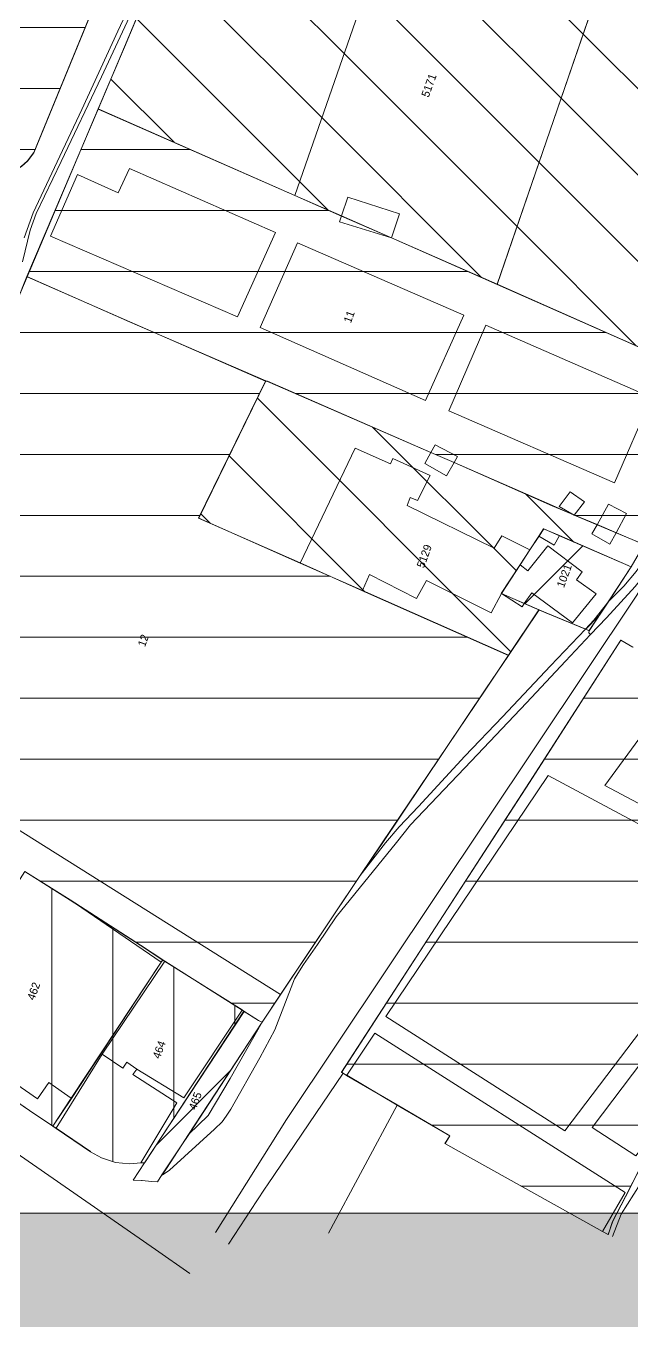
# Model space of a CAD drawing. Header units: metres. Extents: x -334141 to -333355, y -28147 to -27441.
# Drawn here: x -333902.9 to -333808.2, y -28024.6 to -27822.3 of the extents above; entities that cross this region are included whole.
import ezdxf

# ---------------------------------------------------------------- set-up
doc = ezdxf.new("R2010")
doc.units = ezdxf.units.M
for name, color, linetype, lineweight, true_color in [('EB-04-GRAIN-285-886', 7, 'CONTINUOUS', 18, 0xded5c8), ('EB-04-GRAIN-886-2329', 7, 'CONTINUOUS', 18, 0xc8bcac), ('EB-04-GRAIN-OVER-2329', 7, 'CONTINUOUS', 18, 0x9a856d), ('EB-04-GRAIN-UNDER-285', 7, 'CONTINUOUS', 18, 0xeee9e1), ('EB-BASE-DIVIDING', 7, 'CONTINUOUS', 18, 0xc8bcac), ('EB-BASE-EASEMENTS', 7, 'CONTINUOUS', 18, 0x71806b), ('EB-BASE-PARCEL-NUMBERS', 7, 'CONTINUOUS', 9, 0x8a8d90), ('EB-BASE-PARCELS', 7, 'CONTINUOUS', 18, 0x8a8d90), ('EB-BASE-SHEETS', 7, 'CONTINUOUS', 9, 0xded8cf), ('EB-BASE-STRUCTURES', 7, 'CONTINUOUS', 18, 0x4e504d), ('EB-KEY-BACKGROUND', 7, 'CONTINUOUS', 0, 0xf4f2ed), ('EB-KEY-TEXT', 7, 'CONTINUOUS', 13, 0x151515)]:
    doc.layers.add(name, color=color, linetype=linetype, lineweight=lineweight, true_color=true_color)
doc.styles.add('OD-INTER', font='Inter.ttf')

msp = doc.modelspace()

# ---------------------------------------------------------------- hatches: boundary and pattern name
at = {"layer": 'EB-04-GRAIN-285-886', "transparency": 33554630}
h = msp.add_hatch(dxfattribs=at)
h.set_pattern_fill('ANSI31', color=256, scale=3, angle=45)
h.paths.add_polyline_path([(-333896.01, -27958.83), (-333885.06, -27965.88), (-333881.53, -27968.23), (-333881.82, -27968.55), (-333895.81, -27989.81), (-333898.74, -27994.15), (-333902.36, -27991.69), (-333908.87, -27987.24), (-333919.8, -27979.64), (-333918.53, -27977.8), (-333916.77, -27975.09), (-333911.4, -27967.17), (-333906.5, -27959.68), (-333903.08, -27954.37), (-333896.01, -27958.83)])
h = msp.add_hatch(dxfattribs=at)
h.set_pattern_fill('ANSI31', color=256, scale=3, angle=45)
h.paths.add_polyline_path([(-333869.12, -27975.99), (-333868.85, -27976.22), (-333884.41, -27999.87), (-333884.96, -27999.85), (-333886.73, -28000.01), (-333888.94, -27999.82), (-333891.14, -27999.08), (-333892.86, -27998.13), (-333898.2, -27994.5), (-333898.74, -27994.15), (-333895.81, -27989.81), (-333881.82, -27968.55), (-333881.53, -27968.23), (-333881.26, -27968.35), (-333869.12, -27975.99)])
at = {"layer": 'EB-04-GRAIN-886-2329', "transparency": 33554630}
h = msp.add_hatch(dxfattribs=at)
h.set_pattern_fill('ANSI31', color=256, scale=3, angle=90)
h.paths.add_polyline_path([(-333845.26, -27803.66), (-333860.93, -27848.73), (-333891.65, -27835.21), (-333887.51, -27825.59), (-333878.31, -27803.49), (-333875.28, -27796.38), (-333874.16, -27793.64), (-333845.26, -27803.66)])
h = msp.add_hatch(dxfattribs=at)
h.set_pattern_fill('ANSI31', color=256, scale=3, angle=90)
h.paths.add_polyline_path([(-333845.26, -27803.66), (-333812.78, -27814.57), (-333829.29, -27862.61), (-333845.79, -27855.37), (-333853.63, -27851.98), (-333860.93, -27848.73), (-333845.26, -27803.66)])
h = msp.add_hatch(dxfattribs=at)
h.set_pattern_fill('ANSI31', color=256, scale=3, angle=90)
h.paths.add_polyline_path([(-333829.29, -27862.61), (-333812.78, -27814.57), (-333807.56, -27816.2), (-333779.84, -27825.62), (-333786.59, -27843.58), (-333788.33, -27848.41), (-333792.49, -27858.69), (-333797.6, -27869.73), (-333800.39, -27875.4), (-333829.29, -27862.61)])
h = msp.add_hatch(dxfattribs=at)
h.set_pattern_fill('ANSI31', color=256, scale=3, angle=90)
h.paths.add_polyline_path([(-333836.01, -27890.46), (-333820.7, -27897.22), (-333817.23, -27898.67), (-333813.67, -27900.13), (-333810.66, -27901.46), (-333806.38, -27903.27), (-333808.35, -27906.76), (-333819.57, -27901.92), (-333822.03, -27900.83), (-333822.81, -27902.03), (-333824.18, -27904.09), (-333825.75, -27906.48), (-333828.68, -27910.92), (-333825.03, -27912.5), (-333822.75, -27913.46), (-333827.54, -27920.62), (-333850.33, -27910.49), (-333860.08, -27906.15), (-333875.94, -27899.15), (-333865.47, -27877.76), (-333865.19, -27877.77), (-333839.66, -27888.89), (-333836.01, -27890.46)])
at = {"layer": 'EB-04-GRAIN-OVER-2329', "transparency": 33554630}
h = msp.add_hatch(dxfattribs=at)
h.set_pattern_fill('ANSI31', color=256, scale=3, angle=135)
h.paths.add_polyline_path([(-333985.11, -27820.81), (-333984.38, -27818.62), (-333978.61, -27802.06), (-333975.31, -27792.52), (-333954.27, -27799.59), (-333933.32, -27806.65), (-333923.3, -27777.15), (-333883.5, -27790.65), (-333886.5, -27799.43), (-333886.7, -27799.97), (-333887.11, -27801.07), (-333885.09, -27801.58), (-333901.7, -27842.07), (-333902.67, -27843.37), (-333903.63, -27844.22), (-333904.96, -27845.07), (-333905.43, -27845.38), (-333907.12, -27845.99), (-333908.79, -27846.04), (-333909.99, -27846), (-333985.11, -27820.81)])
h = msp.add_hatch(dxfattribs=at)
h.set_pattern_fill('ANSI31', color=256, scale=3, angle=135)
h.paths.add_polyline_path([(-333845.79, -27855.37), (-333829.29, -27862.61), (-333800.39, -27875.4), (-333792.74, -27878.78), (-333795.22, -27883.46), (-333806.38, -27903.27), (-333810.66, -27901.46), (-333813.67, -27900.13), (-333817.23, -27898.67), (-333820.7, -27897.22), (-333836.01, -27890.46), (-333839.66, -27888.89), (-333865.19, -27877.77), (-333865.47, -27877.76), (-333886.71, -27868.47), (-333902.76, -27861.46), (-333891.65, -27835.21), (-333860.93, -27848.73), (-333853.63, -27851.98), (-333845.79, -27855.37)])
h = msp.add_hatch(dxfattribs=at)
h.set_pattern_fill('ANSI31', color=256, scale=3, angle=135)
h.paths.add_polyline_path([(-333863.11, -27973.54), (-333866.04, -27977.88), (-333866.59, -27977.63), (-333868.85, -27976.22), (-333869.12, -27975.99), (-333881.26, -27968.35), (-333881.53, -27968.23), (-333885.06, -27965.88), (-333896.01, -27958.83), (-333903.08, -27954.37), (-333915.75, -27946.37), (-333932.96, -27935.55), (-333933.23, -27935.32), (-333933.69, -27935.08), (-333930.75, -27927.86), (-333921.15, -27905.22), (-333915.39, -27891.43), (-333912.25, -27883.88), (-333911.04, -27881.15), (-333905.79, -27868.79), (-333904.28, -27865.18), (-333902.76, -27861.46), (-333886.71, -27868.47), (-333865.47, -27877.76), (-333875.94, -27899.15), (-333860.08, -27906.15), (-333850.33, -27910.49), (-333827.54, -27920.62), (-333831.06, -27925.83), (-333847.38, -27950.12), (-333850.7, -27954.99), (-333863.11, -27973.54)])
h = msp.add_hatch(dxfattribs=at)
h.set_pattern_fill('ANSI31', color=256, scale=3, angle=135)
h.paths.add_polyline_path([(-333797.35, -27936.01), (-333797.45, -27936.12), (-333797.55, -27936.44), (-333800.24, -27941.79), (-333796.25, -27944.15), (-333793.89, -27945.68), (-333792.7, -27943.28), (-333790.91, -27939.9), (-333788.42, -27934.88), (-333787.13, -27932.37), (-333783.96, -27934.37), (-333767.02, -27944.85), (-333766.74, -27944.97), (-333765.93, -27945.44), (-333764.75, -27946.15), (-333771.48, -27955.9), (-333786.27, -27976.25), (-333798.4, -27991.92), (-333803.92, -27996.17), (-333804.68, -27996.92), (-333805.17, -27997.56), (-333805.75, -27998.32), (-333809.23, -28005.19), (-333811.22, -28009.01), (-333811.94, -28011.09), (-333812.85, -28010.61), (-333813.67, -28010.14), (-333837.46, -27996.87), (-333836.67, -27995.67), (-333844.93, -27990.83), (-333852.82, -27986.22), (-333853.36, -27985.87), (-333853.64, -27985.75), (-333824.26, -27940.39), (-333809.96, -27918.24), (-333808.05, -27919.31), (-333801.08, -27923.78), (-333800.9, -27923.89), (-333793.57, -27928.48), (-333796.15, -27933.61), (-333796.25, -27933.72), (-333797.35, -27936.01)])
at = {"layer": 'EB-04-GRAIN-UNDER-285', "transparency": 33554630}
h = msp.add_hatch(dxfattribs=at)
h.set_pattern_fill('ANSI31', color=256, scale=3)
h.paths.add_polyline_path([(-333808.35, -27906.76), (-333811.87, -27912.07), (-333814.91, -27916.74), (-333815.45, -27916.5), (-333821.66, -27913.95), (-333822.75, -27913.46), (-333825.03, -27912.5), (-333828.68, -27910.92), (-333825.75, -27906.48), (-333824.18, -27904.09), (-333822.81, -27902.03), (-333822.03, -27900.83), (-333819.57, -27901.92), (-333808.35, -27906.76)])
h = msp.add_hatch(dxfattribs=at)
h.set_pattern_fill('ANSI31', color=256, scale=3)
h.paths.add_polyline_path([(-333868.85, -27976.22), (-333866.59, -27977.63), (-333866.04, -27977.88), (-333877.49, -27995.45), (-333878.57, -27997.08), (-333881.7, -28001.74), (-333882.38, -28002.83), (-333883.31, -28002.8), (-333884.78, -28002.64), (-333884.88, -28002.63), (-333886.17, -28002.59), (-333884.41, -27999.87), (-333868.85, -27976.22)])
at = {"layer": 'EB-KEY-BACKGROUND', "transparency": 33554687}
msp.add_hatch(color=256, dxfattribs=at).paths.add_polyline_path([(-334064.11, -28007.72), (-333479.11, -28007.72), (-333479.11, -28147.22), (-334064.11, -28147.22)])

# ---------------------------------------------------------------- linework, layer by layer
at = {"layer": 'EB-04-GRAIN-285-886'}
for points in [[(-333896.01, -27958.83), (-333885.06, -27965.88), (-333881.53, -27968.23), (-333881.82, -27968.55), (-333895.81, -27989.81), (-333898.74, -27994.15), (-333902.36, -27991.69), (-333908.87, -27987.24), (-333919.8, -27979.64), (-333918.53, -27977.8), (-333916.77, -27975.09), (-333911.4, -27967.17), (-333906.5, -27959.68), (-333903.08, -27954.37), (-333896.01, -27958.83)], [(-333869.12, -27975.99), (-333868.85, -27976.22), (-333884.41, -27999.87), (-333884.96, -27999.85), (-333886.73, -28000.01), (-333888.94, -27999.82), (-333891.14, -27999.08), (-333892.86, -27998.13), (-333898.2, -27994.5), (-333898.74, -27994.15), (-333895.81, -27989.81), (-333881.82, -27968.55), (-333881.53, -27968.23), (-333881.26, -27968.35), (-333869.12, -27975.99)]]:
    msp.add_lwpolyline(points, close=True, dxfattribs=at)
at = {"layer": 'EB-04-GRAIN-886-2329'}
for points in [[(-333845.26, -27803.66), (-333860.93, -27848.73), (-333891.65, -27835.21), (-333887.51, -27825.59), (-333878.31, -27803.49), (-333875.28, -27796.38), (-333874.16, -27793.64), (-333845.26, -27803.66)], [(-333845.26, -27803.66), (-333812.78, -27814.57), (-333829.29, -27862.61), (-333845.79, -27855.37), (-333853.63, -27851.98), (-333860.93, -27848.73), (-333845.26, -27803.66)], [(-333829.29, -27862.61), (-333812.78, -27814.57), (-333807.56, -27816.2), (-333779.84, -27825.62), (-333786.59, -27843.58), (-333788.33, -27848.41), (-333792.49, -27858.69), (-333797.6, -27869.73), (-333800.39, -27875.4), (-333829.29, -27862.61)], [(-333836.01, -27890.46), (-333820.7, -27897.22), (-333817.23, -27898.67), (-333813.67, -27900.13), (-333810.66, -27901.46), (-333806.38, -27903.27), (-333808.35, -27906.76), (-333819.57, -27901.92), (-333822.03, -27900.83), (-333822.81, -27902.03), (-333824.18, -27904.09), (-333825.75, -27906.48), (-333828.68, -27910.92), (-333825.03, -27912.5), (-333822.75, -27913.46), (-333827.54, -27920.62), (-333850.33, -27910.49), (-333860.08, -27906.15), (-333875.94, -27899.15), (-333865.47, -27877.76), (-333865.19, -27877.77), (-333839.66, -27888.89), (-333836.01, -27890.46)]]:
    msp.add_lwpolyline(points, close=True, dxfattribs=at)
at = {"layer": 'EB-04-GRAIN-OVER-2329'}
for points in [[(-333985.11, -27820.81), (-333984.38, -27818.62), (-333978.61, -27802.06), (-333975.31, -27792.52), (-333954.27, -27799.59), (-333933.32, -27806.65), (-333923.3, -27777.15), (-333883.5, -27790.65), (-333886.5, -27799.43), (-333886.7, -27799.97), (-333887.11, -27801.07), (-333885.09, -27801.58), (-333901.7, -27842.07), (-333902.67, -27843.37), (-333903.63, -27844.22), (-333904.96, -27845.07), (-333905.43, -27845.38), (-333907.12, -27845.99), (-333908.79, -27846.04), (-333909.99, -27846), (-333985.11, -27820.81)], [(-333845.79, -27855.37), (-333829.29, -27862.61), (-333800.39, -27875.4), (-333792.74, -27878.78), (-333795.22, -27883.46), (-333806.38, -27903.27), (-333810.66, -27901.46), (-333813.67, -27900.13), (-333817.23, -27898.67), (-333820.7, -27897.22), (-333836.01, -27890.46), (-333839.66, -27888.89), (-333865.19, -27877.77), (-333865.47, -27877.76), (-333886.71, -27868.47), (-333902.76, -27861.46), (-333891.65, -27835.21), (-333860.93, -27848.73), (-333853.63, -27851.98), (-333845.79, -27855.37)]]:
    msp.add_lwpolyline(points, close=True, dxfattribs=at)
for points in [[(-333904.28, -27865.18), (-333902.76, -27861.46), (-333886.71, -27868.47), (-333865.47, -27877.76), (-333875.94, -27899.15), (-333860.08, -27906.15), (-333850.33, -27910.49), (-333827.54, -27920.62), (-333831.06, -27925.83), (-333847.38, -27950.12), (-333850.7, -27954.99), (-333863.11, -27973.54), (-333863.11, -27973.54), (-333866.04, -27977.88), (-333866.59, -27977.63), (-333868.85, -27976.22), (-333869.12, -27975.99), (-333881.26, -27968.35), (-333881.53, -27968.23), (-333885.06, -27965.88), (-333896.01, -27958.83), (-333903.08, -27954.37)], [(-333805.75, -27998.32), (-333809.23, -28005.19), (-333811.22, -28009.01), (-333811.94, -28011.09), (-333812.85, -28010.61), (-333813.67, -28010.14), (-333837.46, -27996.87), (-333836.67, -27995.67), (-333844.93, -27990.83), (-333852.82, -27986.22), (-333853.36, -27985.87), (-333853.64, -27985.75), (-333824.26, -27940.39), (-333809.96, -27918.24), (-333808.05, -27919.31)]]:
    msp.add_lwpolyline(points, dxfattribs=at)
at = {"layer": 'EB-04-GRAIN-UNDER-285'}
for points in [[(-333808.35, -27906.76), (-333811.87, -27912.07), (-333814.91, -27916.74), (-333815.45, -27916.5), (-333821.66, -27913.95), (-333822.75, -27913.46), (-333825.03, -27912.5), (-333828.68, -27910.92), (-333825.75, -27906.48), (-333824.18, -27904.09), (-333822.81, -27902.03), (-333822.03, -27900.83), (-333819.57, -27901.92), (-333808.35, -27906.76)], [(-333868.85, -27976.22), (-333866.59, -27977.63), (-333866.04, -27977.88), (-333877.49, -27995.45), (-333878.57, -27997.08), (-333881.7, -28001.74), (-333882.38, -28002.83), (-333883.31, -28002.8), (-333884.78, -28002.64), (-333884.88, -28002.63), (-333886.17, -28002.59), (-333884.41, -27999.87), (-333868.85, -27976.22)]]:
    msp.add_lwpolyline(points, close=True, dxfattribs=at)
at = {"layer": 'EB-BASE-DIVIDING'}
for points in [[(-333903.19, -27855.35), (-333901.79, -27851.46), (-333898.06, -27843.51), (-333894.2, -27835.32), (-333888.57, -27823.07), (-333884.46, -27814.29)], [(-333886.73, -27820.83), (-333891.12, -27830.22), (-333897.43, -27843.45), (-333901.35, -27851.58), (-333902.28, -27854.15), (-333903.49, -27859.11)], [(-333779.05, -27854.48), (-333779.39, -27855.35), (-333784.81, -27867.94), (-333789.61, -27878.82), (-333792.45, -27883.86), (-333798.08, -27893.86), (-333802.83, -27902.44), (-333805.75, -27907.41), (-333807.73, -27909.85), (-333812.22, -27914.71), (-333814.7, -27917.34)], [(-333811.86, -27912.12), (-333809.5, -27909.78), (-333807.57, -27907.48), (-333805.77, -27904.89), (-333801.48, -27896.8), (-333795.45, -27886.24), (-333791.24, -27878.82), (-333790.21, -27876.69), (-333783.97, -27862.29), (-333780.94, -27855.27), (-333780.42, -27853.68)], [(-333815.49, -27916.48), (-333820.96, -27922.24), (-333828.48, -27930.2), (-333834.35, -27936.34), (-333841.6, -27944.22), (-333844.61, -27947.39), (-333846.73, -27949.9), (-333850.68, -27954.99)], [(-333814.9, -27916.72), (-333814.95, -27917.09), (-333814.7, -27917.34)], [(-333814.7, -27917.34), (-333818.61, -27921.51), (-333824.7, -27928), (-333833.38, -27937.12), (-333842.84, -27947.08), (-333845.04, -27949.83), (-333854.45, -27961.42), (-333857.35, -27965.74), (-333859.55, -27968.87), (-333860.97, -27971.11), (-333864.02, -27979.07), (-333866.38, -27983.48), (-333870.93, -27991.51), (-333871.62, -27992.59), (-333872.28, -27993.48), (-333873.47, -27994.6), (-333880.5, -28001.02), (-333881.66, -28001.8)], [(-333877.51, -27995.45), (-333874.48, -27992.48), (-333871.04, -27986.68), (-333866.04, -27977.92)]]:
    msp.add_lwpolyline(points, dxfattribs=at)
at = {"layer": 'EB-BASE-EASEMENTS'}
for points in [[(-333811.86, -27912.12), (-333814.21, -27915.1), (-333815.49, -27916.48)], [(-333818.74, -27994.86), (-333789.51, -27956.37), (-333821.35, -27939.34), (-333846.67, -27977.03)], [(-333881.22, -27968.38), (-333891.01, -27982.92)], [(-333869.12, -27976.04), (-333878.26, -27989.72), (-333885.61, -27985.23)], [(-333846.67, -27977.03), (-333818.74, -27994.86)]]:
    msp.add_lwpolyline(points, dxfattribs=at)
at = {"layer": 'EB-BASE-PARCELS'}
for points in [[(-333875.31, -27796.41), (-333878.32, -27803.48), (-333887.55, -27825.54), (-333891.62, -27835.24)], [(-333985.12, -27820.81), (-333909.94, -27846.02), (-333908.81, -27846.05), (-333907.11, -27845.94), (-333905.39, -27845.33), (-333904.92, -27845.11), (-333903.61, -27844.19), (-333902.7, -27843.35), (-333901.7, -27842.05), (-333885.13, -27801.63), (-333887.08, -27801.05), (-333886.71, -27800)], [(-333860.89, -27848.73), (-333845.26, -27803.63)], [(-333812.81, -27814.56), (-333829.29, -27862.64)], [(-333891.62, -27835.24), (-333902.79, -27861.4)], [(-333891.62, -27835.24), (-333860.89, -27848.73)], [(-333860.89, -27848.73), (-333853.62, -27851.93)], [(-333853.62, -27851.93), (-333845.81, -27855.37)], [(-333845.81, -27855.37), (-333829.29, -27862.64)], [(-333902.79, -27861.4), (-333904.32, -27865.19), (-333905.83, -27868.74), (-333911.06, -27881.12), (-333912.23, -27883.93), (-333915.39, -27891.47)], [(-333902.79, -27861.4), (-333886.75, -27868.48), (-333865.43, -27877.72)], [(-333829.29, -27862.64), (-333800.38, -27875.41)], [(-333860.09, -27906.18), (-333875.93, -27899.18), (-333865.43, -27877.72)], [(-333865.43, -27877.72), (-333865.18, -27877.83), (-333839.65, -27888.88)], [(-333839.65, -27888.88), (-333836.03, -27890.46)], [(-333836.03, -27890.46), (-333820.66, -27897.18), (-333817.26, -27898.68)], [(-333817.26, -27898.68), (-333813.69, -27900.18)], [(-333822.79, -27901.98), (-333822.04, -27900.82), (-333819.58, -27901.89)], [(-333813.69, -27900.18), (-333810.68, -27901.45)], [(-333824.17, -27904.1), (-333822.79, -27901.98)], [(-333819.58, -27901.89), (-333808.34, -27906.78)], [(-333810.68, -27901.45), (-333806.34, -27903.28)], [(-333825.72, -27906.47), (-333824.17, -27904.1)], [(-333806.34, -27903.28), (-333808.34, -27906.78)], [(-333850.34, -27910.48), (-333860.09, -27906.18)], [(-333828.64, -27910.94), (-333825.72, -27906.47)], [(-333808.34, -27906.78), (-333811.86, -27912.12)], [(-333827.5, -27920.57), (-333850.34, -27910.48)], [(-333825.07, -27912.49), (-333828.64, -27910.94)], [(-333822.76, -27913.5), (-333825.07, -27912.49)], [(-333811.86, -27912.12), (-333814.9, -27916.72)], [(-333827.5, -27920.57), (-333822.76, -27913.5)], [(-333821.71, -27913.93), (-333822.76, -27913.5)], [(-333815.49, -27916.48), (-333821.71, -27913.93)], [(-333814.9, -27916.72), (-333815.49, -27916.48)], [(-333853.35, -27985.87), (-333853.63, -27985.71), (-333824.26, -27940.44), (-333809.99, -27918.24), (-333808.08, -27919.31)], [(-333850.68, -27954.99), (-333847.38, -27950.06), (-333831.05, -27925.88), (-333827.5, -27920.57)], [(-333903.11, -27954.36), (-333896.01, -27958.81)], [(-333863.14, -27973.58), (-333850.68, -27954.99)], [(-333896.01, -27958.81), (-333885.05, -27965.88), (-333881.54, -27968.18)], [(-333895.85, -27989.78), (-333881.79, -27968.55)], [(-333881.79, -27968.55), (-333881.54, -27968.18)], [(-333881.54, -27968.18), (-333881.22, -27968.38)], [(-333881.22, -27968.38), (-333869.12, -27976.04)], [(-333866.04, -27977.92), (-333863.14, -27973.58)], [(-333884.36, -27999.83), (-333868.86, -27976.2)], [(-333877.51, -27995.45), (-333866.04, -27977.92)], [(-333869.12, -27976.04), (-333868.86, -27976.2)], [(-333868.86, -27976.2), (-333866.6, -27977.64), (-333866.04, -27977.92)], [(-333919.77, -27979.61), (-333908.87, -27987.28), (-333902.35, -27991.69), (-333898.73, -27994.14)], [(-333853.35, -27985.87), (-333865.2, -28003.29), (-333865.55, -28003.81), (-333866.85, -28005.81), (-333871.26, -28012.56)], [(-333852.81, -27986.19), (-333853.35, -27985.87)], [(-333844.93, -27990.86), (-333852.81, -27986.19)], [(-333898.73, -27994.14), (-333895.85, -27989.78)], [(-333844.93, -27990.86), (-333855.66, -28010.85)], [(-333844.93, -27990.86), (-333836.67, -27995.66), (-333837.44, -27996.83)], [(-333798.44, -27991.87), (-333803.91, -27996.15), (-333804.72, -27996.95), (-333805.18, -27997.53), (-333805.74, -27998.33), (-333809.23, -28005.15), (-333811.25, -28009.03), (-333811.97, -28011.14)], [(-333798.44, -27991.87), (-333802.76, -27997.49), (-333805.95, -28001.67), (-333809.9, -28007.89), (-333811.29, -28011.4)], [(-333898.73, -27994.14), (-333898.23, -27994.47)], [(-333898.23, -27994.47), (-333892.82, -27998.1)], [(-333881.66, -28001.8), (-333878.58, -27997.08), (-333877.51, -27995.45)]]:
    msp.add_lwpolyline(points, dxfattribs=at)
at = {"layer": 'EB-BASE-SHEETS'}
for points in [[(-333873.31, -28010.77), (-333862.22, -27993.1), (-333807.7, -27911.49), (-333789.07, -27882.74), (-333777.28, -27854.34)], [(-334051.2, -27899.63), (-334011.34, -27927.19), (-333934.63, -27977.41), (-333882.66, -28013.43), (-333877.31, -28017.15)]]:
    msp.add_lwpolyline(points, dxfattribs=at)
at = {"layer": 'EB-BASE-STRUCTURES'}
for points in [[(-333899.08, -27855.08), (-333894.87, -27845.46), (-333888.53, -27848.33), (-333886.77, -27844.52), (-333863.94, -27854.55), (-333869.87, -27867.73)], [(-333845.81, -27855.37), (-333844.55, -27851.63), (-333852.63, -27848.99), (-333853.62, -27851.93)], [(-333853.62, -27851.93), (-333853.93, -27852.85), (-333845.81, -27855.37)], [(-333869.87, -27867.73), (-333899.08, -27855.08)], [(-333840.48, -27880.79), (-333834.53, -27867.44), (-333860.51, -27856.14), (-333866.34, -27869.37)], [(-333866.34, -27869.37), (-333840.48, -27880.79)], [(-333831.09, -27869), (-333836.84, -27882.39)], [(-333836.84, -27882.39), (-333810.97, -27893.65), (-333805.2, -27880.3), (-333831.09, -27869)], [(-333824.17, -27904.1), (-333828.58, -27901.91), (-333829.79, -27903.83), (-333843.38, -27897.18), (-333842.9, -27895.92), (-333841.75, -27896.4), (-333839.76, -27892.51), (-333845.58, -27889.83), (-333845.95, -27890.67), (-333851.46, -27888.2), (-333860.09, -27906.18)], [(-333839.65, -27888.88), (-333840.6, -27890.63), (-333837.23, -27892.57), (-333836.03, -27890.46)], [(-333836.03, -27890.46), (-333835.51, -27889.54), (-333838.97, -27887.71), (-333839.65, -27888.88)], [(-333863.14, -27973.58), (-333931.4, -27930.71), (-333929.49, -27927.39), (-333929.91, -27927.13), (-333928.12, -27923.83), (-333928.45, -27923.47), (-333926.52, -27920.09), (-333927.01, -27919.83), (-333925.19, -27916.54), (-333925.56, -27916.22), (-333923.77, -27912.99), (-333924.07, -27912.83), (-333922.1, -27909.34), (-333922.58, -27909.02), (-333920.68, -27905.83), (-333921.03, -27905.46), (-333919.32, -27902.5), (-333919.54, -27902.27), (-333917.71, -27898.88), (-333918.02, -27898.49), (-333916.32, -27895.28), (-333916.54, -27894.93), (-333914.82, -27891.75), (-333915.39, -27891.47)], [(-333815.64, -27896.6), (-333817.91, -27895.07), (-333819.63, -27897.33), (-333817.26, -27898.68)], [(-333817.26, -27898.68), (-333815.64, -27896.6)], [(-333813.69, -27900.18), (-333811.9, -27896.98), (-333809.07, -27898.41), (-333810.68, -27901.45)], [(-333810.68, -27901.45), (-333811.7, -27903.22), (-333814.49, -27901.62), (-333813.69, -27900.18)], [(-333819.58, -27901.89), (-333820.38, -27903.4), (-333822.79, -27901.98)], [(-333825.72, -27906.47), (-333824.49, -27907.41), (-333821.38, -27903.47), (-333816.02, -27907.52), (-333816.9, -27908.79), (-333813.83, -27910.99), (-333817.5, -27915.53), (-333823.88, -27910.85), (-333825.07, -27912.49)], [(-333828.64, -27910.94), (-333830.26, -27913.97), (-333840.33, -27908.89), (-333841.89, -27911.69), (-333849.23, -27907.97), (-333850.34, -27910.48)], [(-333825.07, -27912.49), (-333825.4, -27913.01), (-333828.64, -27910.94)], [(-333797.47, -27936.16), (-333806.01, -27932.11), (-333812.47, -27940.93), (-333789.97, -27952.84), (-333783.84, -27944.66), (-333772.48, -27952.49), (-333767, -27944.82)], [(-333807.62, -27998.78), (-333774.23, -27954.85), (-333781.16, -27950.37), (-333814.46, -27994.33)], [(-333896.01, -27958.81), (-333881.79, -27968.55)], [(-333918.56, -27977.82), (-333901.12, -27989.85), (-333899.34, -27987.33), (-333895.85, -27989.78)], [(-333852.81, -27986.19), (-333848.43, -27979.61), (-333809.27, -28004.53), (-333812.85, -28010.58)], [(-333898.23, -27994.47), (-333891.01, -27982.92)], [(-333891.01, -27982.92), (-333887.77, -27985.07), (-333887.16, -27984.13), (-333885.61, -27985.23)], [(-333885.61, -27985.23), (-333886.22, -27986.06), (-333879.35, -27990.48), (-333884.95, -27999.88)], [(-333814.46, -27994.33), (-333807.62, -27998.78)]]:
    msp.add_lwpolyline(points, dxfattribs=at)
at = {"layer": 'EB-KEY-TEXT'}
msp.add_lwpolyline([(-334064.11, -28007.72), (-333479.11, -28007.72), (-333479.11, -28147.22), (-334064.11, -28147.22)], close=True, dxfattribs=at)

# ---------------------------------------------------------------- texts
at = {"layer": 'EB-BASE-PARCEL-NUMBERS', "style": 'OD-INTER'}
for s, p in [('5171', (-333840.01, -27833.51)), ('11', (-333852.16, -27868.78)), ('5129', (-333840.74, -27907.05)), ('1021', (-333818.87, -27910.13)), ('12', (-333884.33, -27919.36)), ('462', (-333901.62, -27974.57)), ('464', (-333882.01, -27983.72)), ('465', (-333876.37, -27991.72))]:
    msp.add_text(s, height=1.25, rotation=69.9902, dxfattribs=at).set_placement(p)

doc.saveas('drawing.dxf')
